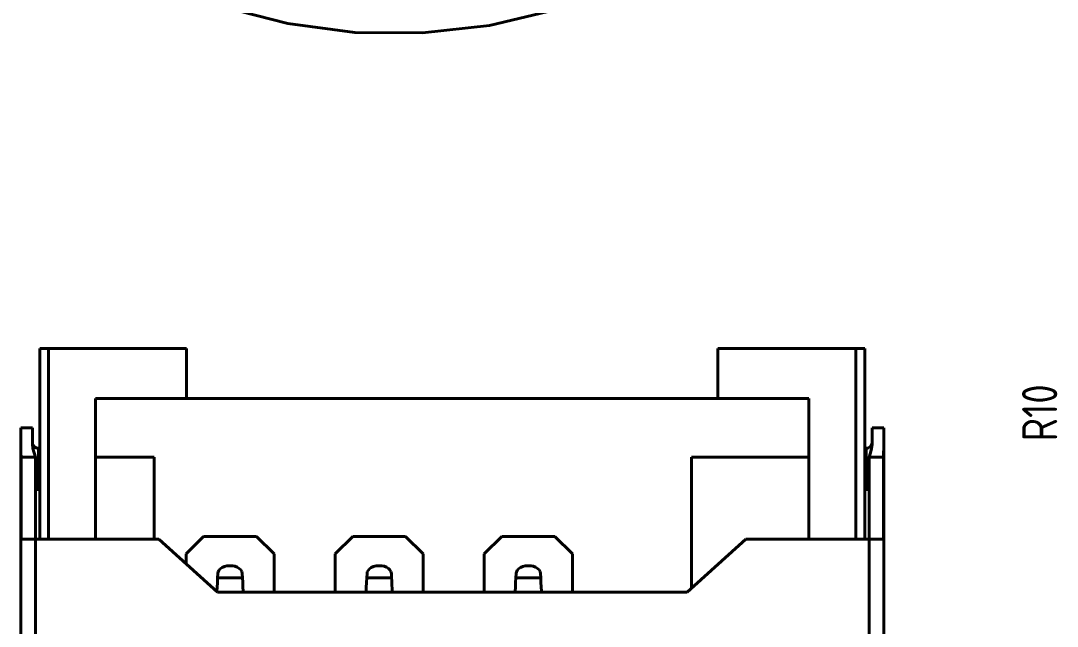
# Model space of a CAD drawing. Header units: inches. Extents: x -969 to 2045, y -594 to 12.
# Drawn here: x -869.71 to -834.4, y -126.7 to -106.08 of the extents above; entities that cross this region are included whole.
import ezdxf

# ---------------------------------------------------------------- set-up
doc = ezdxf.new("R2010")
doc.units = ezdxf.units.IN
doc.header["$MEASUREMENT"] = 0
doc.layers.add('Основная', color=7, linetype='Continuous', lineweight=40)
doc.styles.add('GOST type A0', font='gost.TTF', dxfattribs={"height": 2.116667})

msp = doc.modelspace()

# ---------------------------------------------------------------- linework, layer by layer
at = {"layer": 'Основная'}
for p, q in [((-862.841, -105.599), (-860.611, -106.171)), ((-860.611, -106.171), (-862.841, -105.599)), ((-862.841, -105.599), (-860.611, -106.171)), ((-860.611, -106.171), (-862.841, -105.599)), ((-853.739, -106.235), (-851.499, -105.705)), ((-853.739, -106.235), (-851.499, -105.705)), ((-853.739, -106.235), (-851.499, -105.705)), ((-853.739, -106.235), (-851.499, -105.705)), ((-860.611, -106.171), (-858.329, -106.471)), ((-858.329, -106.471), (-860.611, -106.171)), ((-860.611, -106.171), (-858.329, -106.471)), ((-858.329, -106.471), (-860.611, -106.171)), ((-856.027, -106.493), (-853.739, -106.235)), ((-856.027, -106.493), (-853.739, -106.235)), ((-856.027, -106.493), (-853.739, -106.235)), ((-856.027, -106.493), (-853.739, -106.235)), ((-858.329, -106.471), (-856.027, -106.493)), ((-856.027, -106.493), (-858.329, -106.471)), ((-858.329, -106.471), (-856.027, -106.493)), ((-856.027, -106.493), (-858.329, -106.471)), ((-864.059, -117.239), (-869.059, -117.239)), ((-869.059, -117.239), (-869.059, -120.639)), ((-869.059, -123.739), (-869.059, -117.239)), ((-869.059, -117.239), (-868.759, -117.239)), ((-864.059, -117.239), (-869.059, -117.239)), ((-869.059, -117.239), (-869.059, -120.639)), ((-869.059, -123.739), (-869.059, -117.239)), ((-869.059, -117.239), (-868.759, -117.239)), ((-868.759, -117.239), (-864.059, -117.239)), ((-868.759, -123.739), (-868.759, -117.239)), ((-868.759, -117.239), (-864.059, -117.239)), ((-868.759, -123.739), (-868.759, -117.239)), ((-864.059, -118.939), (-864.059, -117.239)), ((-864.059, -117.239), (-864.059, -118.939)), ((-864.059, -118.939), (-864.059, -117.239)), ((-864.059, -117.239), (-864.059, -118.939)), ((-840.959, -117.239), (-845.959, -117.239)), ((-845.959, -117.239), (-845.959, -118.939)), ((-845.959, -117.239), (-845.959, -118.939)), ((-845.959, -117.239), (-841.259, -117.239)), ((-840.959, -117.239), (-845.959, -117.239)), ((-845.959, -117.239), (-845.959, -118.939)), ((-845.959, -117.239), (-845.959, -118.939)), ((-845.959, -117.239), (-841.259, -117.239)), ((-841.259, -123.739), (-841.259, -117.239)), ((-841.259, -117.239), (-840.959, -117.239)), ((-841.259, -123.739), (-841.259, -117.239)), ((-841.259, -117.239), (-840.959, -117.239)), ((-840.959, -120.639), (-840.959, -117.239)), ((-840.959, -123.739), (-840.959, -117.239)), ((-840.959, -120.639), (-840.959, -117.239)), ((-840.959, -123.739), (-840.959, -117.239)), ((-867.159, -118.939), (-864.059, -118.939)), ((-867.159, -123.739), (-867.159, -118.939)), ((-867.159, -118.939), (-864.059, -118.939)), ((-867.159, -123.739), (-867.159, -118.939)), ((-845.959, -118.939), (-864.059, -118.939)), ((-864.059, -118.939), (-845.959, -118.939)), ((-845.959, -118.939), (-864.059, -118.939)), ((-864.059, -118.939), (-845.959, -118.939)), ((-845.959, -118.939), (-842.859, -118.939)), ((-845.959, -118.939), (-842.859, -118.939)), ((-842.859, -118.939), (-842.859, -123.739)), ((-842.859, -118.939), (-842.859, -123.739)), ((-869.309, -119.939), (-869.709, -119.939)), ((-869.709, -119.939), (-869.709, -143.239)), ((-869.709, -119.979), (-869.709, -119.939)), ((-869.709, -119.939), (-869.309, -119.939)), ((-869.309, -119.939), (-869.709, -119.939)), ((-869.709, -119.939), (-869.709, -143.239)), ((-869.709, -119.979), (-869.709, -119.939)), ((-869.709, -119.939), (-869.309, -119.939)), ((-869.709, -119.979), (-869.709, -120.091)), ((-869.709, -119.979), (-869.709, -120.091)), ((-869.309, -120.459), (-869.309, -119.939)), ((-869.309, -119.979), (-869.309, -119.939)), ((-869.309, -120.459), (-869.309, -119.939)), ((-869.309, -119.979), (-869.309, -119.939)), ((-869.309, -119.979), (-869.309, -120.091)), ((-869.309, -119.979), (-869.309, -120.091)), ((-840.309, -119.939), (-840.709, -119.939)), ((-840.709, -119.939), (-840.709, -120.441)), ((-840.709, -119.939), (-840.709, -119.979)), ((-840.709, -119.939), (-840.309, -119.939)), ((-840.309, -119.939), (-840.709, -119.939)), ((-840.709, -119.939), (-840.709, -120.441)), ((-840.709, -119.939), (-840.709, -119.979)), ((-840.709, -119.939), (-840.309, -119.939)), ((-840.709, -119.979), (-840.709, -120.091)), ((-840.709, -119.979), (-840.709, -120.091)), ((-840.309, -120.503), (-840.309, -119.939)), ((-840.309, -119.979), (-840.309, -119.939)), ((-840.309, -120.503), (-840.309, -119.939)), ((-840.309, -119.979), (-840.309, -119.939)), ((-840.309, -119.979), (-840.309, -120.091)), ((-840.309, -119.979), (-840.309, -120.091)), ((-869.709, -120.091), (-869.709, -120.271)), ((-869.709, -120.091), (-869.709, -120.271)), ((-869.709, -120.271), (-869.709, -120.503)), ((-869.709, -120.271), (-869.709, -120.503)), ((-869.309, -120.091), (-869.309, -120.271)), ((-869.309, -120.091), (-869.309, -120.271)), ((-869.309, -120.271), (-869.309, -120.503)), ((-869.309, -120.271), (-869.309, -120.503)), ((-840.709, -120.091), (-840.709, -120.271)), ((-840.709, -120.091), (-840.709, -120.271)), ((-840.709, -120.503), (-840.709, -120.271)), ((-840.709, -120.503), (-840.709, -120.271)), ((-840.309, -120.091), (-840.309, -120.271)), ((-840.309, -120.091), (-840.309, -120.271)), ((-840.309, -120.271), (-840.309, -120.503)), ((-840.309, -120.271), (-840.309, -120.503)), ((-869.709, -137.239), (-869.709, -120.503)), ((-869.709, -120.503), (-869.707, -120.643)), ((-869.709, -137.239), (-869.709, -120.503)), ((-869.709, -120.503), (-869.707, -120.643)), ((-869.707, -120.643), (-869.701, -120.789)), ((-869.707, -120.643), (-869.701, -120.789)), ((-869.309, -120.439), (-869.309, -120.459)), ((-869.309, -120.439), (-869.309, -120.459)), ((-869.305, -120.481), (-869.309, -120.459)), ((-869.309, -120.459), (-869.309, -120.459)), ((-869.309, -120.459), (-869.305, -120.481)), ((-869.305, -120.481), (-869.309, -120.459)), ((-869.309, -120.459), (-869.309, -120.459)), ((-869.309, -120.459), (-869.305, -120.481)), ((-869.309, -120.503), (-869.293, -120.647)), ((-869.309, -120.503), (-869.309, -120.503)), ((-869.309, -120.503), (-869.293, -120.647)), ((-869.309, -120.503), (-869.309, -120.503)), ((-869.303, -120.489), (-869.305, -120.481)), ((-869.305, -120.481), (-869.303, -120.489)), ((-869.303, -120.489), (-869.305, -120.481)), ((-869.305, -120.481), (-869.303, -120.489)), ((-869.291, -120.521), (-869.303, -120.489)), ((-869.303, -120.489), (-869.291, -120.521)), ((-869.291, -120.521), (-869.303, -120.489)), ((-869.303, -120.489), (-869.291, -120.521)), ((-869.293, -120.647), (-869.255, -120.793)), ((-869.293, -120.647), (-869.255, -120.793)), ((-869.285, -120.533), (-869.291, -120.521)), ((-869.291, -120.521), (-869.285, -120.533)), ((-869.285, -120.533), (-869.291, -120.521)), ((-869.291, -120.521), (-869.285, -120.533)), ((-869.269, -120.559), (-869.285, -120.533)), ((-869.285, -120.533), (-869.269, -120.559)), ((-869.269, -120.559), (-869.285, -120.533)), ((-869.285, -120.533), (-869.269, -120.559)), ((-869.261, -120.571), (-869.269, -120.559)), ((-869.269, -120.559), (-869.261, -120.571)), ((-869.261, -120.571), (-869.269, -120.559)), ((-869.269, -120.559), (-869.261, -120.571)), ((-869.239, -120.591), (-869.261, -120.571)), ((-869.261, -120.571), (-869.239, -120.591)), ((-869.239, -120.591), (-869.261, -120.571)), ((-869.261, -120.571), (-869.239, -120.591)), ((-869.227, -120.601), (-869.239, -120.591)), ((-869.239, -120.591), (-869.227, -120.601)), ((-869.227, -120.601), (-869.239, -120.591)), ((-869.239, -120.591), (-869.227, -120.601)), ((-869.203, -120.617), (-869.227, -120.601)), ((-869.227, -120.601), (-869.203, -120.617)), ((-869.203, -120.617), (-869.227, -120.601)), ((-869.227, -120.601), (-869.203, -120.617)), ((-869.187, -120.623), (-869.203, -120.617)), ((-869.203, -120.617), (-869.187, -120.623)), ((-869.187, -120.623), (-869.203, -120.617)), ((-869.203, -120.617), (-869.187, -120.623)), ((-869.159, -120.633), (-869.187, -120.623)), ((-869.187, -120.623), (-869.159, -120.633)), ((-869.159, -120.633), (-869.187, -120.623)), ((-869.187, -120.623), (-869.159, -120.633)), ((-869.149, -120.635), (-869.159, -120.633)), ((-869.159, -120.633), (-869.149, -120.635)), ((-869.149, -120.635), (-869.159, -120.633)), ((-869.159, -120.633), (-869.149, -120.635)), ((-869.129, -120.639), (-869.149, -120.635)), ((-869.149, -120.635), (-869.129, -120.639)), ((-869.129, -120.639), (-869.149, -120.635)), ((-869.149, -120.635), (-869.129, -120.639)), ((-869.059, -120.639), (-869.129, -120.639)), ((-869.129, -120.639), (-869.109, -120.639)), ((-869.059, -120.639), (-869.129, -120.639)), ((-869.129, -120.639), (-869.109, -120.639)), ((-869.109, -120.639), (-869.059, -120.639)), ((-869.109, -120.661), (-869.109, -120.639)), ((-869.109, -120.639), (-869.059, -120.639)), ((-869.109, -120.661), (-869.109, -120.639)), ((-869.109, -120.661), (-869.109, -120.727)), ((-869.109, -120.661), (-869.109, -120.727)), ((-869.109, -120.727), (-869.109, -120.833)), ((-869.109, -120.727), (-869.109, -120.833)), ((-840.889, -120.639), (-840.959, -120.639)), ((-840.959, -120.639), (-840.909, -120.639)), ((-840.889, -120.639), (-840.959, -120.639)), ((-840.959, -120.639), (-840.909, -120.639)), ((-840.909, -120.639), (-840.909, -120.639)), ((-840.909, -120.639), (-840.909, -120.671)), ((-840.909, -120.639), (-840.899, -120.639)), ((-840.909, -120.639), (-840.909, -120.639)), ((-840.909, -120.639), (-840.909, -120.671)), ((-840.909, -120.639), (-840.899, -120.639)), ((-840.909, -120.671), (-840.909, -120.745)), ((-840.909, -120.671), (-840.909, -120.745)), ((-840.909, -120.745), (-840.909, -120.855)), ((-840.909, -120.745), (-840.909, -120.855)), ((-840.899, -120.639), (-840.889, -120.639)), ((-840.899, -120.639), (-840.889, -120.639)), ((-840.887, -120.637), (-840.889, -120.639)), ((-840.889, -120.639), (-840.887, -120.637)), ((-840.887, -120.637), (-840.889, -120.639)), ((-840.889, -120.639), (-840.887, -120.637)), ((-840.875, -120.637), (-840.887, -120.637)), ((-840.887, -120.637), (-840.885, -120.637)), ((-840.875, -120.637), (-840.887, -120.637)), ((-840.887, -120.637), (-840.885, -120.637)), ((-840.885, -120.637), (-840.875, -120.637)), ((-840.885, -120.637), (-840.875, -120.637)), ((-840.867, -120.635), (-840.875, -120.637)), ((-840.875, -120.637), (-840.867, -120.635)), ((-840.867, -120.635), (-840.875, -120.637)), ((-840.875, -120.637), (-840.867, -120.635)), ((-840.863, -120.633), (-840.867, -120.635)), ((-840.867, -120.635), (-840.863, -120.633)), ((-840.863, -120.633), (-840.867, -120.635)), ((-840.867, -120.635), (-840.863, -120.633)), ((-840.859, -120.633), (-840.863, -120.633)), ((-840.863, -120.633), (-840.859, -120.633)), ((-840.859, -120.633), (-840.863, -120.633)), ((-840.863, -120.633), (-840.859, -120.633)), ((-840.843, -120.627), (-840.859, -120.633)), ((-840.859, -120.633), (-840.843, -120.627)), ((-840.843, -120.627), (-840.859, -120.633)), ((-840.859, -120.633), (-840.843, -120.627)), ((-840.827, -120.621), (-840.843, -120.627)), ((-840.843, -120.627), (-840.827, -120.621)), ((-840.827, -120.621), (-840.843, -120.627)), ((-840.843, -120.627), (-840.827, -120.621)), ((-840.821, -120.619), (-840.827, -120.621)), ((-840.827, -120.621), (-840.821, -120.619)), ((-840.821, -120.619), (-840.827, -120.621)), ((-840.827, -120.621), (-840.821, -120.619)), ((-840.817, -120.617), (-840.821, -120.619)), ((-840.821, -120.619), (-840.817, -120.617)), ((-840.817, -120.617), (-840.821, -120.619)), ((-840.821, -120.619), (-840.817, -120.617)), ((-840.803, -120.607), (-840.817, -120.617)), ((-840.817, -120.617), (-840.803, -120.607)), ((-840.803, -120.607), (-840.817, -120.617)), ((-840.817, -120.617), (-840.803, -120.607)), ((-840.789, -120.599), (-840.803, -120.607)), ((-840.803, -120.607), (-840.789, -120.599)), ((-840.789, -120.599), (-840.803, -120.607)), ((-840.803, -120.607), (-840.789, -120.599)), ((-840.785, -120.595), (-840.789, -120.599)), ((-840.789, -120.599), (-840.785, -120.595)), ((-840.785, -120.595), (-840.789, -120.599)), ((-840.789, -120.599), (-840.785, -120.595)), ((-840.779, -120.591), (-840.785, -120.595)), ((-840.785, -120.595), (-840.779, -120.591)), ((-840.779, -120.591), (-840.785, -120.595)), ((-840.785, -120.595), (-840.779, -120.591)), ((-840.757, -120.569), (-840.779, -120.591)), ((-840.757, -120.569), (-840.779, -120.591)), ((-840.779, -120.591), (-840.767, -120.579)), ((-840.779, -120.591), (-840.767, -120.579)), ((-840.767, -120.579), (-840.757, -120.569)), ((-840.767, -120.579), (-840.757, -120.569)), ((-840.763, -120.793), (-840.725, -120.647)), ((-840.763, -120.793), (-840.725, -120.647)), ((-840.753, -120.563), (-840.757, -120.569)), ((-840.757, -120.569), (-840.753, -120.563)), ((-840.753, -120.563), (-840.757, -120.569)), ((-840.757, -120.569), (-840.753, -120.563)), ((-840.749, -120.559), (-840.753, -120.563)), ((-840.753, -120.563), (-840.749, -120.559)), ((-840.749, -120.559), (-840.753, -120.563)), ((-840.753, -120.563), (-840.749, -120.559)), ((-840.739, -120.545), (-840.749, -120.559)), ((-840.749, -120.559), (-840.739, -120.545)), ((-840.739, -120.545), (-840.749, -120.559)), ((-840.749, -120.559), (-840.739, -120.545)), ((-840.733, -120.533), (-840.739, -120.545)), ((-840.739, -120.545), (-840.733, -120.533)), ((-840.733, -120.533), (-840.739, -120.545)), ((-840.739, -120.545), (-840.733, -120.533)), ((-840.729, -120.527), (-840.733, -120.533)), ((-840.733, -120.533), (-840.729, -120.527)), ((-840.729, -120.527), (-840.733, -120.533)), ((-840.733, -120.533), (-840.729, -120.527)), ((-840.727, -120.521), (-840.729, -120.527)), ((-840.729, -120.527), (-840.727, -120.521)), ((-840.727, -120.521), (-840.729, -120.527)), ((-840.729, -120.527), (-840.727, -120.521)), ((-840.719, -120.501), (-840.727, -120.521)), ((-840.727, -120.521), (-840.719, -120.501)), ((-840.719, -120.501), (-840.727, -120.521)), ((-840.727, -120.521), (-840.719, -120.501)), ((-840.725, -120.647), (-840.709, -120.503)), ((-840.725, -120.647), (-840.709, -120.503)), ((-840.715, -120.487), (-840.719, -120.501)), ((-840.719, -120.501), (-840.715, -120.487)), ((-840.715, -120.487), (-840.719, -120.501)), ((-840.719, -120.501), (-840.715, -120.487)), ((-840.713, -120.481), (-840.715, -120.487)), ((-840.715, -120.485), (-840.713, -120.481)), ((-840.713, -120.481), (-840.715, -120.487)), ((-840.715, -120.485), (-840.713, -120.481)), ((-840.715, -120.487), (-840.715, -120.485)), ((-840.715, -120.487), (-840.715, -120.485)), ((-840.711, -120.467), (-840.713, -120.481)), ((-840.713, -120.481), (-840.711, -120.467)), ((-840.711, -120.467), (-840.713, -120.481)), ((-840.713, -120.481), (-840.711, -120.467)), ((-840.709, -120.441), (-840.711, -120.459)), ((-840.711, -120.459), (-840.709, -120.441)), ((-840.709, -120.441), (-840.711, -120.459)), ((-840.711, -120.459), (-840.709, -120.441)), ((-840.711, -120.459), (-840.711, -120.467)), ((-840.711, -120.459), (-840.711, -120.459)), ((-840.711, -120.459), (-840.711, -120.459)), ((-840.711, -120.467), (-840.711, -120.459)), ((-840.711, -120.459), (-840.711, -120.467)), ((-840.711, -120.459), (-840.711, -120.459)), ((-840.711, -120.459), (-840.711, -120.459)), ((-840.711, -120.467), (-840.711, -120.459)), ((-840.709, -120.441), (-840.709, -120.441)), ((-840.709, -120.441), (-840.709, -120.441)), ((-840.709, -120.503), (-840.709, -120.503)), ((-840.709, -120.503), (-840.709, -120.503)), ((-840.317, -120.789), (-840.311, -120.643)), ((-840.317, -120.789), (-840.311, -120.643)), ((-840.311, -120.643), (-840.309, -120.503)), ((-840.311, -120.643), (-840.309, -120.503)), ((-840.311, -120.643), (-840.309, -120.503)), ((-840.311, -120.643), (-840.309, -120.503)), ((-840.309, -137.239), (-840.311, -120.643)), ((-840.309, -137.239), (-840.311, -120.643)), ((-840.309, -137.239), (-840.309, -120.503)), ((-840.309, -137.239), (-840.309, -120.503)), ((-840.309, -120.549), (-840.309, -120.577)), ((-840.309, -120.549), (-840.309, -120.577)), ((-840.309, -120.649), (-840.309, -120.593)), ((-840.309, -120.649), (-840.309, -120.593)), ((-869.701, -120.789), (-869.699, -120.939)), ((-869.701, -120.789), (-869.699, -120.939)), ((-869.699, -120.939), (-869.699, -123.739)), ((-869.699, -120.939), (-869.209, -120.939)), ((-869.699, -120.939), (-869.699, -123.739)), ((-869.699, -120.939), (-869.209, -120.939)), ((-869.255, -120.793), (-869.209, -120.939)), ((-869.255, -120.793), (-869.209, -120.939)), ((-869.209, -120.939), (-869.209, -123.739)), ((-869.209, -120.939), (-869.209, -123.739)), ((-869.109, -120.833), (-869.109, -120.971)), ((-869.109, -120.833), (-869.109, -120.971)), ((-869.109, -120.971), (-869.109, -121.133)), ((-869.109, -120.971), (-869.109, -121.133)), ((-867.159, -120.939), (-865.159, -120.939)), ((-867.159, -120.939), (-865.159, -120.939)), ((-865.159, -120.939), (-865.159, -123.739)), ((-865.159, -120.939), (-865.159, -123.739)), ((-846.859, -125.405), (-846.859, -120.939)), ((-846.859, -120.939), (-842.859, -120.939)), ((-846.859, -125.405), (-846.859, -120.939)), ((-846.859, -120.939), (-842.859, -120.939)), ((-840.909, -120.855), (-840.909, -120.999)), ((-840.909, -120.855), (-840.909, -120.999)), ((-840.909, -120.999), (-840.909, -121.163)), ((-840.909, -120.999), (-840.909, -121.163)), ((-840.809, -120.939), (-840.763, -120.793)), ((-840.809, -120.939), (-840.763, -120.793)), ((-840.809, -123.739), (-840.809, -120.939)), ((-840.809, -120.939), (-840.319, -120.939)), ((-840.809, -123.739), (-840.809, -120.939)), ((-840.809, -120.939), (-840.319, -120.939)), ((-840.319, -120.939), (-840.317, -120.789)), ((-840.319, -120.939), (-840.317, -120.789)), ((-840.319, -120.939), (-840.319, -123.739)), ((-840.319, -120.939), (-840.319, -123.739)), ((-869.109, -121.133), (-869.109, -121.307)), ((-869.109, -121.133), (-869.109, -121.307)), ((-869.109, -121.307), (-869.109, -121.483)), ((-869.109, -121.307), (-869.109, -121.483)), ((-840.959, -121.339), (-840.909, -121.339)), ((-840.959, -121.339), (-840.909, -121.339)), ((-840.909, -121.163), (-840.909, -121.339)), ((-840.909, -121.163), (-840.909, -121.339)), ((-840.909, -121.361), (-840.909, -121.339)), ((-840.909, -121.361), (-840.909, -121.339)), ((-840.909, -121.361), (-840.909, -121.383)), ((-840.909, -121.361), (-840.909, -121.383)), ((-840.909, -121.383), (-840.909, -121.403)), ((-840.909, -121.383), (-840.909, -121.403)), ((-840.909, -121.403), (-840.861, -121.405)), ((-840.909, -121.577), (-840.909, -121.403)), ((-840.909, -121.403), (-840.861, -121.405)), ((-840.909, -121.577), (-840.909, -121.403)), ((-840.861, -121.405), (-840.817, -121.405)), ((-840.861, -121.405), (-840.861, -121.405)), ((-840.861, -121.405), (-840.817, -121.405)), ((-840.861, -121.405), (-840.861, -121.405)), ((-840.817, -121.405), (-840.809, -121.407)), ((-840.817, -121.405), (-840.817, -121.405)), ((-840.817, -121.405), (-840.809, -121.407)), ((-840.817, -121.405), (-840.817, -121.405)), ((-869.109, -121.483), (-869.109, -121.651)), ((-869.109, -121.483), (-869.109, -121.651)), ((-869.109, -121.651), (-869.109, -121.799)), ((-869.109, -121.651), (-869.109, -121.799)), ((-869.109, -121.799), (-869.109, -121.917)), ((-869.109, -121.799), (-869.109, -121.917)), ((-840.909, -121.577), (-840.909, -121.735)), ((-840.909, -121.577), (-840.909, -121.735)), ((-840.909, -121.735), (-840.909, -121.867)), ((-840.909, -121.735), (-840.909, -121.867)), ((-869.209, -122.065), (-869.191, -122.053)), ((-869.209, -122.065), (-869.191, -122.053)), ((-869.209, -122.067), (-869.203, -122.063)), ((-869.209, -122.067), (-869.203, -122.063)), ((-869.203, -122.063), (-869.187, -122.055)), ((-869.203, -122.063), (-869.187, -122.055)), ((-869.191, -122.053), (-869.187, -122.053)), ((-869.191, -122.053), (-869.187, -122.053)), ((-869.187, -122.053), (-869.151, -122.041)), ((-869.187, -122.053), (-869.151, -122.041)), ((-869.187, -122.055), (-869.159, -122.045)), ((-869.187, -122.055), (-869.159, -122.045)), ((-869.159, -122.045), (-869.149, -122.043)), ((-869.159, -122.045), (-869.149, -122.043)), ((-869.151, -122.041), (-869.149, -122.039)), ((-869.151, -122.041), (-869.149, -122.039)), ((-869.149, -122.039), (-869.129, -122.037)), ((-869.149, -122.039), (-869.129, -122.037)), ((-869.149, -122.043), (-869.129, -122.041)), ((-869.149, -122.043), (-869.129, -122.041)), ((-869.129, -122.037), (-869.109, -122.037)), ((-869.129, -122.037), (-869.109, -122.037)), ((-869.129, -122.041), (-869.109, -122.039)), ((-869.129, -122.041), (-869.109, -122.039)), ((-869.109, -121.917), (-869.109, -121.997)), ((-869.109, -121.917), (-869.109, -121.997)), ((-869.109, -121.997), (-869.109, -122.037)), ((-869.109, -121.997), (-869.109, -122.037)), ((-869.109, -122.037), (-869.109, -122.039)), ((-869.109, -122.037), (-869.109, -122.037)), ((-869.109, -122.037), (-869.109, -122.039)), ((-869.109, -122.037), (-869.109, -122.037)), ((-869.109, -122.039), (-869.059, -122.039)), ((-869.109, -122.039), (-869.109, -122.039)), ((-869.109, -122.039), (-869.059, -122.039)), ((-869.109, -122.039), (-869.109, -122.039)), ((-840.959, -122.039), (-840.909, -122.039)), ((-840.959, -122.039), (-840.909, -122.039)), ((-840.909, -121.867), (-840.909, -121.965)), ((-840.909, -121.867), (-840.909, -121.965)), ((-840.909, -121.965), (-840.909, -122.025)), ((-840.909, -121.965), (-840.909, -122.025)), ((-840.909, -122.025), (-840.909, -122.039)), ((-840.909, -122.025), (-840.909, -122.039)), ((-840.909, -122.039), (-840.899, -122.039)), ((-840.909, -122.039), (-840.899, -122.039)), ((-840.899, -122.039), (-840.889, -122.041)), ((-840.899, -122.039), (-840.889, -122.041)), ((-840.889, -122.041), (-840.887, -122.041)), ((-840.889, -122.041), (-840.887, -122.041)), ((-840.887, -122.041), (-840.885, -122.041)), ((-840.887, -122.041), (-840.885, -122.041)), ((-840.885, -122.041), (-840.875, -122.043)), ((-840.885, -122.041), (-840.875, -122.043)), ((-840.875, -122.043), (-840.867, -122.043)), ((-840.875, -122.043), (-840.867, -122.043)), ((-840.867, -122.043), (-840.863, -122.045)), ((-840.867, -122.043), (-840.863, -122.045)), ((-840.863, -122.045), (-840.859, -122.045)), ((-840.863, -122.045), (-840.859, -122.045)), ((-840.859, -122.045), (-840.843, -122.051)), ((-840.859, -122.045), (-840.843, -122.051)), ((-840.843, -122.051), (-840.827, -122.057)), ((-840.843, -122.051), (-840.827, -122.057)), ((-840.827, -122.057), (-840.821, -122.059)), ((-840.827, -122.057), (-840.821, -122.059)), ((-840.821, -122.059), (-840.817, -122.063)), ((-840.821, -122.059), (-840.817, -122.063)), ((-840.817, -122.063), (-840.809, -122.067)), ((-840.817, -122.063), (-840.809, -122.067)), ((-869.699, -123.739), (-869.653, -123.739)), ((-869.699, -123.739), (-869.653, -123.739)), ((-869.653, -123.739), (-869.345, -123.739)), ((-869.653, -123.739), (-869.575, -123.739)), ((-869.653, -123.739), (-869.345, -123.739)), ((-869.653, -123.739), (-869.575, -123.739)), ((-869.575, -123.739), (-869.469, -123.739)), ((-869.575, -123.739), (-869.469, -123.739)), ((-869.469, -123.739), (-869.345, -123.739)), ((-869.469, -123.739), (-869.345, -123.739)), ((-869.345, -123.739), (-869.209, -123.739)), ((-869.345, -123.739), (-869.209, -123.739)), ((-869.209, -123.739), (-865.009, -123.739)), ((-869.209, -137.239), (-869.209, -123.739)), ((-869.209, -123.739), (-865.009, -123.739)), ((-869.209, -137.239), (-869.209, -123.739)), ((-865.009, -123.739), (-863.009, -125.539)), ((-865.009, -123.739), (-863.009, -125.539)), ((-864.079, -124.239), (-863.479, -123.639)), ((-864.079, -124.239), (-863.479, -123.639)), ((-863.479, -123.639), (-861.679, -123.639)), ((-863.479, -123.639), (-861.679, -123.639)), ((-861.679, -123.639), (-861.079, -124.239)), ((-861.679, -123.639), (-861.079, -124.239)), ((-858.999, -124.239), (-858.399, -123.639)), ((-858.999, -124.239), (-858.399, -123.639)), ((-858.399, -123.639), (-856.599, -123.639)), ((-858.399, -123.639), (-856.599, -123.639)), ((-856.599, -123.639), (-855.999, -124.239)), ((-856.599, -123.639), (-855.999, -124.239)), ((-853.919, -124.239), (-853.319, -123.639)), ((-853.919, -124.239), (-853.319, -123.639)), ((-853.319, -123.639), (-851.519, -123.639)), ((-853.319, -123.639), (-851.519, -123.639)), ((-851.519, -123.639), (-850.919, -124.239)), ((-851.519, -123.639), (-850.919, -124.239)), ((-847.009, -125.539), (-845.009, -123.739)), ((-847.009, -125.539), (-845.009, -123.739)), ((-845.009, -123.739), (-840.809, -123.739)), ((-845.009, -123.739), (-840.809, -123.739)), ((-840.809, -123.739), (-840.675, -123.739)), ((-840.809, -137.239), (-840.809, -123.739)), ((-840.809, -123.739), (-840.675, -123.739)), ((-840.809, -137.239), (-840.809, -123.739)), ((-840.675, -123.739), (-840.365, -123.739)), ((-840.675, -123.739), (-840.549, -123.739)), ((-840.675, -123.739), (-840.365, -123.739)), ((-840.675, -123.739), (-840.549, -123.739)), ((-840.549, -123.739), (-840.443, -123.739)), ((-840.549, -123.739), (-840.443, -123.739)), ((-840.443, -123.739), (-840.365, -123.739)), ((-840.443, -123.739), (-840.365, -123.739)), ((-840.365, -123.739), (-840.319, -123.739)), ((-840.365, -123.739), (-840.319, -123.739)), ((-864.079, -124.239), (-864.079, -124.577)), ((-864.079, -124.239), (-864.079, -124.577)), ((-861.079, -124.239), (-861.079, -125.539)), ((-861.079, -124.239), (-861.079, -125.539)), ((-858.999, -124.239), (-858.999, -125.539)), ((-858.999, -124.239), (-858.999, -125.539)), ((-855.999, -125.539), (-855.999, -124.239)), ((-855.999, -125.539), (-855.999, -124.239)), ((-853.919, -125.539), (-853.919, -124.239)), ((-853.919, -125.539), (-853.919, -124.239)), ((-850.919, -124.239), (-850.919, -125.539)), ((-850.919, -124.239), (-850.919, -125.539)), ((-863.001, -125.053), (-862.993, -124.901)), ((-863.001, -125.053), (-862.993, -124.901)), ((-862.993, -124.901), (-862.983, -124.849)), ((-862.993, -124.901), (-862.983, -124.849)), ((-862.983, -124.849), (-862.959, -124.799)), ((-862.983, -124.849), (-862.959, -124.799)), ((-862.959, -124.799), (-862.913, -124.747)), ((-862.959, -124.799), (-862.913, -124.747)), ((-862.913, -124.747), (-862.847, -124.701)), ((-862.913, -124.747), (-862.847, -124.701)), ((-862.847, -124.701), (-862.771, -124.667)), ((-862.847, -124.701), (-862.771, -124.667)), ((-862.771, -124.667), (-862.685, -124.647)), ((-862.771, -124.667), (-862.685, -124.647)), ((-862.685, -124.647), (-862.593, -124.639)), ((-862.685, -124.647), (-862.593, -124.639)), ((-862.593, -124.639), (-862.565, -124.639)), ((-862.593, -124.639), (-862.565, -124.639)), ((-862.565, -124.639), (-862.487, -124.643)), ((-862.565, -124.639), (-862.487, -124.643)), ((-862.487, -124.643), (-862.413, -124.659)), ((-862.487, -124.643), (-862.413, -124.659)), ((-862.413, -124.659), (-862.335, -124.689)), ((-862.413, -124.659), (-862.335, -124.689)), ((-862.335, -124.689), (-862.265, -124.731)), ((-862.335, -124.689), (-862.265, -124.731)), ((-862.265, -124.731), (-862.213, -124.783)), ((-862.265, -124.731), (-862.213, -124.783)), ((-862.213, -124.783), (-862.179, -124.839)), ((-862.213, -124.783), (-862.179, -124.839)), ((-862.179, -124.839), (-862.165, -124.901)), ((-862.179, -124.839), (-862.165, -124.901)), ((-862.165, -124.901), (-862.157, -125.053)), ((-862.165, -124.901), (-862.157, -125.053)), ((-857.921, -125.053), (-857.913, -124.901)), ((-857.921, -125.053), (-857.913, -124.901)), ((-857.913, -124.901), (-857.903, -124.849)), ((-857.913, -124.901), (-857.903, -124.849)), ((-857.903, -124.849), (-857.879, -124.799)), ((-857.903, -124.849), (-857.879, -124.799)), ((-857.879, -124.799), (-857.833, -124.747)), ((-857.879, -124.799), (-857.833, -124.747)), ((-857.833, -124.747), (-857.767, -124.701)), ((-857.833, -124.747), (-857.767, -124.701)), ((-857.767, -124.701), (-857.691, -124.667)), ((-857.767, -124.701), (-857.691, -124.667)), ((-857.691, -124.667), (-857.605, -124.647)), ((-857.691, -124.667), (-857.605, -124.647)), ((-857.605, -124.647), (-857.513, -124.639)), ((-857.605, -124.647), (-857.513, -124.639)), ((-857.513, -124.639), (-857.485, -124.639)), ((-857.513, -124.639), (-857.485, -124.639)), ((-857.485, -124.639), (-857.407, -124.643)), ((-857.485, -124.639), (-857.407, -124.643)), ((-857.407, -124.643), (-857.333, -124.659)), ((-857.407, -124.643), (-857.333, -124.659)), ((-857.333, -124.659), (-857.255, -124.689)), ((-857.333, -124.659), (-857.255, -124.689)), ((-857.255, -124.689), (-857.185, -124.731)), ((-857.255, -124.689), (-857.185, -124.731)), ((-857.185, -124.731), (-857.133, -124.783)), ((-857.185, -124.731), (-857.133, -124.783)), ((-857.133, -124.783), (-857.099, -124.839)), ((-857.133, -124.783), (-857.099, -124.839)), ((-857.099, -124.839), (-857.085, -124.901)), ((-857.099, -124.839), (-857.085, -124.901)), ((-857.085, -124.901), (-857.077, -125.053)), ((-857.085, -124.901), (-857.077, -125.053)), ((-852.841, -125.053), (-852.833, -124.901)), ((-852.841, -125.053), (-852.833, -124.901)), ((-852.833, -124.901), (-852.823, -124.849)), ((-852.833, -124.901), (-852.823, -124.849)), ((-852.823, -124.849), (-852.799, -124.799)), ((-852.823, -124.849), (-852.799, -124.799)), ((-852.799, -124.799), (-852.753, -124.747)), ((-852.799, -124.799), (-852.753, -124.747)), ((-852.753, -124.747), (-852.687, -124.701)), ((-852.753, -124.747), (-852.687, -124.701)), ((-852.687, -124.701), (-852.611, -124.667)), ((-852.687, -124.701), (-852.611, -124.667)), ((-852.611, -124.667), (-852.525, -124.647)), ((-852.611, -124.667), (-852.525, -124.647)), ((-852.525, -124.647), (-852.433, -124.639)), ((-852.525, -124.647), (-852.433, -124.639)), ((-852.433, -124.639), (-852.405, -124.639)), ((-852.433, -124.639), (-852.405, -124.639)), ((-852.405, -124.639), (-852.327, -124.643)), ((-852.405, -124.639), (-852.327, -124.643)), ((-852.327, -124.643), (-852.253, -124.659)), ((-852.327, -124.643), (-852.253, -124.659)), ((-852.253, -124.659), (-852.175, -124.689)), ((-852.253, -124.659), (-852.175, -124.689)), ((-852.175, -124.689), (-852.105, -124.731)), ((-852.175, -124.689), (-852.105, -124.731)), ((-852.105, -124.731), (-852.053, -124.783)), ((-852.105, -124.731), (-852.053, -124.783)), ((-852.053, -124.783), (-852.019, -124.839)), ((-852.053, -124.783), (-852.019, -124.839)), ((-852.019, -124.839), (-852.005, -124.901)), ((-852.019, -124.839), (-852.005, -124.901)), ((-852.005, -124.901), (-851.997, -125.053)), ((-852.005, -124.901), (-851.997, -125.053)), ((-863.019, -125.381), (-863.011, -125.205)), ((-863.019, -125.381), (-863.011, -125.205)), ((-863.011, -125.205), (-863.001, -125.053)), ((-863.011, -125.205), (-863.001, -125.053)), ((-863.001, -125.053), (-862.157, -125.053)), ((-863.001, -125.053), (-862.157, -125.053)), ((-862.157, -125.053), (-862.149, -125.193)), ((-862.157, -125.053), (-862.149, -125.193)), ((-862.149, -125.193), (-862.141, -125.365)), ((-862.149, -125.193), (-862.141, -125.365)), ((-857.939, -125.381), (-857.931, -125.205)), ((-857.939, -125.381), (-857.931, -125.205)), ((-857.931, -125.205), (-857.921, -125.053)), ((-857.931, -125.205), (-857.921, -125.053)), ((-857.921, -125.053), (-857.077, -125.053)), ((-857.921, -125.053), (-857.077, -125.053)), ((-857.077, -125.053), (-857.071, -125.151)), ((-857.077, -125.053), (-857.071, -125.151)), ((-857.071, -125.151), (-857.065, -125.261)), ((-857.071, -125.151), (-857.065, -125.261)), ((-857.065, -125.261), (-857.055, -125.445)), ((-857.065, -125.261), (-857.055, -125.445)), ((-852.859, -125.381), (-852.851, -125.205)), ((-852.859, -125.381), (-852.851, -125.205)), ((-852.851, -125.205), (-852.841, -125.053)), ((-852.851, -125.205), (-852.841, -125.053)), ((-852.841, -125.053), (-851.997, -125.053)), ((-852.841, -125.053), (-851.997, -125.053)), ((-851.997, -125.053), (-851.989, -125.193)), ((-851.997, -125.053), (-851.989, -125.193)), ((-851.989, -125.193), (-851.981, -125.365)), ((-851.989, -125.193), (-851.981, -125.365)), ((-863.027, -125.509), (-863.019, -125.381)), ((-863.027, -125.509), (-863.019, -125.381)), ((-863.027, -125.523), (-863.027, -125.509)), ((-863.027, -125.523), (-863.027, -125.509)), ((-863.009, -125.539), (-847.009, -125.539)), ((-863.009, -125.539), (-847.009, -125.539)), ((-862.141, -125.365), (-862.133, -125.499)), ((-862.141, -125.365), (-862.133, -125.499)), ((-862.133, -125.499), (-862.131, -125.539)), ((-862.133, -125.499), (-862.131, -125.539)), ((-857.947, -125.509), (-857.939, -125.381)), ((-857.947, -125.509), (-857.939, -125.381)), ((-857.947, -125.539), (-857.947, -125.509)), ((-857.947, -125.539), (-857.947, -125.509)), ((-857.055, -125.445), (-857.051, -125.539)), ((-857.055, -125.445), (-857.051, -125.539)), ((-852.867, -125.509), (-852.859, -125.381)), ((-852.867, -125.509), (-852.859, -125.381)), ((-852.867, -125.539), (-852.867, -125.509)), ((-852.867, -125.539), (-852.867, -125.509)), ((-851.981, -125.365), (-851.973, -125.499)), ((-851.981, -125.365), (-851.973, -125.499)), ((-851.973, -125.499), (-851.971, -125.539)), ((-851.973, -125.499), (-851.971, -125.539))]:
    msp.add_line(p, q, dxfattribs=at)

# ---------------------------------------------------------------- texts
at = {"layer": 'Основная', "style": 'GOST type A0'}
msp.add_text('R10', height=1.2, rotation=90, dxfattribs=at).set_placement((-834.402, -120.403))

doc.saveas('drawing.dxf')
